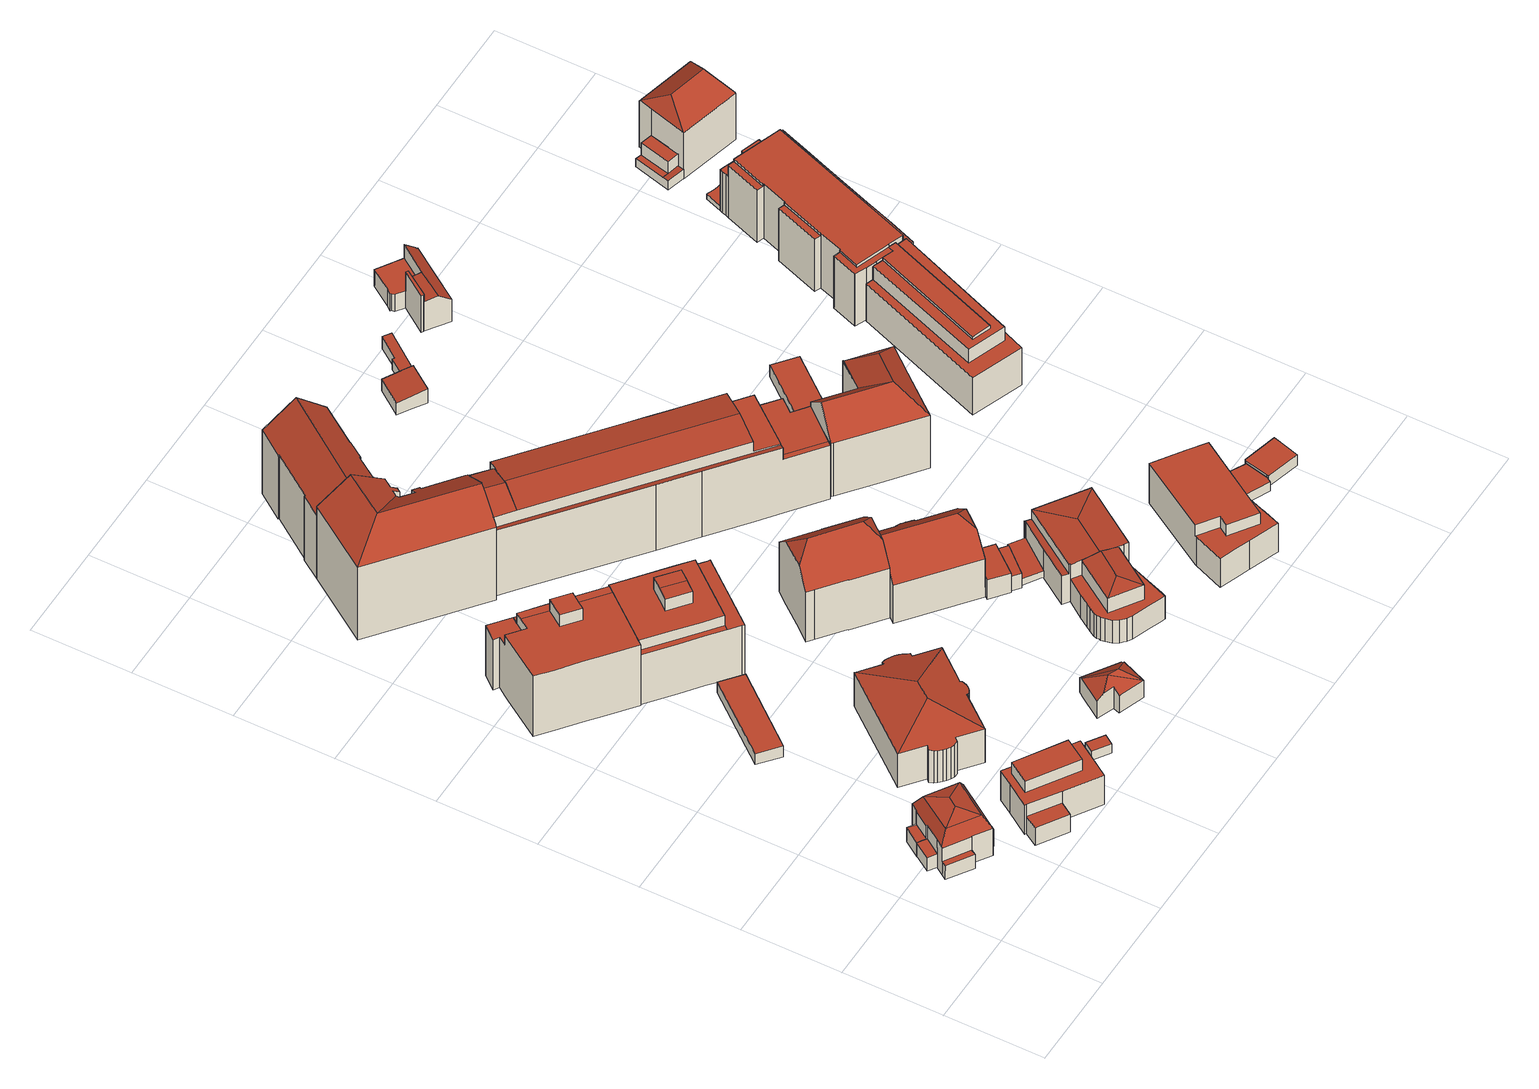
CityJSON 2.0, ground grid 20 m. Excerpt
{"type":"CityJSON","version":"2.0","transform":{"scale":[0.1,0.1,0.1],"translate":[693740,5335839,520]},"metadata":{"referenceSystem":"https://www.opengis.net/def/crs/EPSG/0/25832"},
"CityObjects":{
"building1":{"type":"Building","attributes":{"Gemeindeschluessel":"09162000","HoeheDach":"524.520","HoeheGrund":"521.140","Methode":"2000","NiedrigsteTraufeDesGebaeudes":"524.520","Geometrietyp2DReferenz":"3000","function":"51009_1610","roofType":"1000","measuredHeight":3.38},"geometry":[{"type":"MultiSurface","lod":"2","boundaries":[[[0,1,2,3]],[[3,2,4,5]],[[6,7,8,9]],[[7,4,2,1,8]],[[5,4,7,6]],[[9,8,1,0]],[[9,0,3,5,6]]],"semantics":{"surfaces":[{"type":"WallSurface"},{"type":"RoofSurface"},{"type":"GroundSurface"}],"values":[0,0,0,1,0,0,2]}}]},
"building2":{"type":"Building","attributes":{"Gemeindeschluessel":"09162000","HoeheDach":"531.610","HoeheGrund":"520.958","Methode":"2000","NiedrigsteTraufeDesGebaeudes":"524.480","Geometrietyp2DReferenz":"3000","function":"31001_1000","roofType":"3400","measuredHeight":10.65,"storeysAboveGround":3},"geometry":[{"type":"MultiSurface","lod":"2","boundaries":[[[10,11,12,13,14,15]],[[16,17,18,19]],[[20,21,22,23]],[[24,25,26,27]],[[28,29,14,13]],[[30,27,26,31]],[[32,1,33,34]],[[35,36,12,11]],[[18,17,37]],[[38,39,40,41]],[[38,10,15,42,39]],[[19,18,37,43]],[[26,25,44,45,46,47,17,16]],[[48,45,44,49]],[[16,19,43]],[[50,51,52,53]],[[23,22,54,55]],[[24,56,57,49,44,25]],[[43,37,52,51,58,59,40,39,42]],[[60,41,40,59,61,2]],[[57,54,22,21,48,49]],[[37,17,47,62,52]],[[63,20,23,55,56,24,27,30,35,11,10,38,41,60,32,34,50,53,64]],[[61,59,58,65]],[[50,34,33,65,58,51]],[[35,30,31,29,28,36]],[[29,31,26,16,43,42,15,14]],[[60,2,1,32]],[[20,63,46,45,48,21]],[[53,52,62,64]],[[63,64,62,47,46]],[[2,61,65,33,1]],[[36,28,13,12]],[[55,54,57,56]]],"semantics":{"surfaces":[{"type":"WallSurface"},{"type":"RoofSurface"},{"type":"GroundSurface"}],"values":[0,1,0,0,0,0,0,0,1,0,0,1,1,0,1,0,0,0,1,0,1,1,2,0,0,0,1,0,0,0,0,1,1,0]}}]},
"building3":{"type":"Building","attributes":{"Gemeindeschluessel":"09162000","HoeheDach":"530.556","HoeheGrund":"520.385","Methode":"2000","NiedrigsteTraufeDesGebaeudes":"524.490","Geometrietyp2DReferenz":"3000","function":"31001_1000","roofType":"1000","measuredHeight":10.17,"storeysAboveGround":3},"geometry":[{"type":"MultiSurface","lod":"2","boundaries":[[[66,67,68,69]],[[70,71,72,73,74,75,76,77,78,79,66,69,80,81,82]],[[83,84,85,86,87,88,89,90,91,92,93],[94,95,96,97]],[[80,98,89,88,81]],[[99,100,101,102]],[[72,103,104,73]],[[78,91,90,105,79]],[[79,105,67,66]],[[75,106,83,93,76]],[[69,68,98,80]],[[77,92,91,78]],[[81,88,87,82]],[[103,84,83,106]],[[95,100,99,96]],[[74,107,106,75]],[[104,103,106,107]],[[71,85,84,103,72]],[[96,99,102,97]],[[73,104,107,74]],[[105,90,89,98]],[[97,102,101,94]],[[94,101,100,95]],[[82,87,86,70]],[[70,86,85,71]],[[98,68,67,105]],[[76,93,92,77]]],"semantics":{"surfaces":[{"type":"WallSurface"},{"type":"GroundSurface"},{"type":"RoofSurface"}],"values":[0,1,2,0,2,0,0,0,0,0,0,0,0,0,0,2,0,0,0,0,0,0,0,0,2,0]}}]},
"building4":{"type":"Building","attributes":{"Gemeindeschluessel":"09162000","HoeheDach":"523.882","HoeheGrund":"521.214","Methode":"1000","NiedrigsteTraufeDesGebaeudes":"523.882","Geometrietyp2DReferenz":"3000","function":"51009_1610","roofType":"1000","measuredHeight":2.67},"geometry":[{"type":"MultiSurface","lod":"2","boundaries":[[[108,109,110,111]],[[112,113,109,108]],[[114,112,108,111]],[[114,115,113,112]],[[111,110,115,114]],[[110,109,113,115]]],"semantics":{"surfaces":[{"type":"WallSurface"},{"type":"GroundSurface"},{"type":"RoofSurface"}],"values":[0,0,1,0,0,2]}}]},
"building5":{"type":"Building","attributes":{"Gemeindeschluessel":"09162000","HoeheDach":"539.410","HoeheGrund":"521.170","Methode":"2000","NiedrigsteTraufeDesGebaeudes":"533.880","Geometrietyp2DReferenz":"3000","function":"31001_1000","roofType":"1000","measuredHeight":18.24,"storeysAboveGround":5},"geometry":[{"type":"MultiSurface","lod":"2","boundaries":[[[116,117,118,119,120,119,121,122]],[[123,124,125,126,127,128]],[[129,130,131,132,133,134,135,136,137,138,139,128,127,126,117,116,140,141,142]],[[142,141,140,143,144,145,146,147,148]],[[139,138,137,149,150,151]],[[152,153,154,155]],[[156,157,158,159,160,161,162,163,164,135,134,133,132]],[[160,159,158,157,156,165,166,167,148,147,146,145,152,155,168,169,170,171,161]],[[167,166,165,156,132,131,130,129,142,148]],[[151,150,149,125,124,123]],[[126,137,136,135,164,172,173,174,118,117]],[[175,176,177,163,162,178,179,180,120,119]],[[139,151,123,128]],[[143,140,116,122]],[[122,121,119,120,154,153,144,143]],[[126,125,149,137]],[[174,173,172,164,163,177,176,175,119,118]],[[145,144,153,152]],[[120,180,179,178,162,161,171,170,169,168,155,154]]],"semantics":{"surfaces":[{"type":"WallSurface"},{"type":"RoofSurface"},{"type":"GroundSurface"}],"values":[0,0,1,0,0,0,0,2,0,1,1,1,0,0,1,0,0,0,0]}}]},
"building6":{"type":"Building","attributes":{"Gemeindeschluessel":"09162000","HoeheDach":"531.842","HoeheGrund":"520.720","Methode":"2000","NiedrigsteTraufeDesGebaeudes":"528.677","Geometrietyp2DReferenz":"3000","function":"31001_1000","roofType":"3200","measuredHeight":11.12,"storeysAboveGround":3},"geometry":[{"type":"MultiSurface","lod":"2","boundaries":[[[181,182,183,184,185,186]],[[187,188,189,190,191]],[[192,193,194,195]],[[181,186,196,197]],[[198,199,200,201,202,203]],[[202,204,205,206,207,203]],[[208,209,210,211]],[[200,199,212,213]],[[214,215,216,217]],[[218,219,191,220]],[[188,207,206,221,222,223,224,225,226,227,216,215,194,193,228,229,189]],[[229,228,193,192,230,231]],[[232,233,234,235]],[[219,236,210,209,237,238,239,240,196,186,185,184,241,242,187,191]],[[243,244,245,246]],[[247,238,237,248]],[[220,191,190,249]],[[250,240,239,251]],[[252,225,224,253]],[[254,227,226,255]],[[256,257,258,259]],[[259,258,244,243]],[[260,261,233,232]],[[255,226,225,252]],[[262,263,264,223,222,221]],[[262,221,206,205]],[[197,196,240,250]],[[248,237,209,208]],[[213,212,261,260]],[[204,202,201,200,213,260,232,235,256,259,243,246,265,266,267,268,183,182,181,197,250,251,247,248,208,211,269,218,220,249,270,231,230,192,195,214,217,254,255,252,253,264,263,262,205]],[[217,216,227,254]],[[268,267,266,271,242,241]],[[251,239,238,247]],[[189,229,231,270,249,190]],[[265,246,245,272,271,266]],[[268,241,184,183]],[[242,271,272,245,244,258,257,234,233,261,212,199,198,203,207,188,187]],[[195,194,215,214]],[[253,224,223,264]],[[235,234,257,256]],[[210,236,219,218,269,211]]],"semantics":{"surfaces":[{"type":"WallSurface"},{"type":"RoofSurface"},{"type":"GroundSurface"}],"values":[0,1,0,0,0,0,0,0,0,0,1,0,0,1,0,0,0,0,0,0,0,0,0,0,0,0,0,0,0,2,0,0,0,0,0,0,1,0,0,0,0]}}]},
"building7":{"type":"Building","attributes":{"Gemeindeschluessel":"09162000","HoeheDach":"522.940","HoeheGrund":"520.638","Methode":"1000","NiedrigsteTraufeDesGebaeudes":"522.940","Geometrietyp2DReferenz":"3000","function":"31001_2000","roofType":"1000","measuredHeight":2.3,"storeysAboveGround":1},"geometry":[{"type":"MultiSurface","lod":"2","boundaries":[[[273,274,275,276]],[[275,277,278,276]],[[273,279,280,274]],[[278,277,280,279]],[[276,278,279,273]],[[274,280,277,275]]],"semantics":{"surfaces":[{"type":"GroundSurface"},{"type":"WallSurface"},{"type":"RoofSurface"}],"values":[0,1,1,2,1,1]}}]},
"building8":{"type":"Building","attributes":{"Gemeindeschluessel":"09162000","HoeheDach":"539.500","HoeheGrund":"521.410","Methode":"1000","NiedrigsteTraufeDesGebaeudes":"533.970","Geometrietyp2DReferenz":"3000","function":"31001_1000","roofType":"1000","measuredHeight":18.09,"storeysAboveGround":5},"geometry":[{"type":"MultiSurface","lod":"2","boundaries":[[[281,282,283,284]],[[285,286,287,288,289,290,291,292]],[[293,294,295,296,297,298]],[[299,300,301,302]],[[303,304,305,306,307,308,309,310,311]],[[307,306,307,312,313,288,293,288,287,314,315,316]],[[317,318,319,320]],[[321,322,323,324,320,319,306,305,304,303,311,325]],[[326,327,318,317]],[[299,328,329,282,281,300]],[[300,281,284,301]],[[311,310,330,331,332,292,291,333,334,335,336,337,338,325]],[[290,289,288,293,298,339,340,333,291]],[[326,317,320,324,323,322,321,325,338,337,336,335,334,341,342,297,296,295,343]],[[309,308,307,316,344,345,330,310]],[[345,344,316,315,314,287,286,285,292,332,331,330],[346,347,329,328,299,302]],[[319,318,327,348,294,293,288,313,312,307,306]],[[347,283,282,329]],[[301,284,283,347,346,302]],[[295,294,348,343]],[[343,348,327,326]],[[340,339,298,297,342,341,334,333]]],"semantics":{"surfaces":[{"type":"RoofSurface"},{"type":"WallSurface"},{"type":"GroundSurface"}],"values":[0,1,1,1,0,1,1,1,1,1,0,1,0,2,1,0,0,1,1,1,1,1]}}]},
"building9":{"type":"Building","attributes":{"Gemeindeschluessel":"09162000","HoeheDach":"543.840","HoeheGrund":"520.833","Methode":"2000","NiedrigsteTraufeDesGebaeudes":"538.284","Geometrietyp2DReferenz":"3000","function":"31001_1000","roofType":"3100","measuredHeight":23.01,"storeysAboveGround":4},"geometry":[{"type":"MultiSurface","lod":"2","boundaries":[[[349,350,351,352]],[[353,354,355,356,357,358,359,360,361,362,363]],[[355,354,364,365]],[[366,367,368,369,370]],[[349,352,371,372,353,363]],[[373,362,361,374,375]],[[368,349,363,369]],[[373,376,377,378,379,370,369,363,362]],[[380,377,376,381]],[[360,359,382,383]],[[368,367,350,349]],[[384,372,371,385]],[[378,377,380,386]],[[382,359,358,387]],[[384,364,354,353,372]],[[388,356,355,365]],[[389,379,378,386]],[[385,371,352,351]],[[387,358,357,390]],[[366,370,379,389]],[[361,360,383,374]],[[376,373,375,381]],[[390,357,356,388]],[[364,384,385,351,350,367,366,389,386,380,381,375,374,383,382,387,390,388,365]]],"semantics":{"surfaces":[{"type":"WallSurface"},{"type":"RoofSurface"},{"type":"GroundSurface"}],"values":[0,1,0,0,1,0,1,1,0,0,0,0,0,0,0,0,0,0,0,0,0,0,0,2]}}]},
"building10":{"type":"Building","attributes":{"Gemeindeschluessel":"09162000","HoeheDach":"529.030","HoeheGrund":"522.190","Methode":"2000","NiedrigsteTraufeDesGebaeudes":"525.879","Geometrietyp2DReferenz":"3000","function":"31001_2000","roofType":"3200","measuredHeight":6.84},"geometry":[{"type":"MultiSurface","lod":"2","boundaries":[[[391,392,393,394]],[[392,395,396,393]],[[397,398,399,400]],[[401,402,403,404]],[[405,406,395,392]],[[394,393,396,398,397,407,408,409]],[[410,404,403,391,394,409]],[[403,402,405,392,391]],[[405,411,412,413,400,399,414,415,406]],[[411,405,402,401]],[[395,415,414,399,398,396]],[[413,412,411,401,404,410,409,408,407,397,400]],[[406,415,395]]],"semantics":{"surfaces":[{"type":"RoofSurface"},{"type":"WallSurface"},{"type":"GroundSurface"}],"values":[0,0,1,1,0,1,1,0,1,1,0,2,0]}}]},
"building11":{"type":"Building","attributes":{"Gemeindeschluessel":"09162000","HoeheDach":"542.419","HoeheGrund":"520.782","Methode":"1000","NiedrigsteTraufeDesGebaeudes":"536.822","Geometrietyp2DReferenz":"3000","function":"31001_1000","roofType":"3100","measuredHeight":21.64,"storeysAboveGround":4},"geometry":[{"type":"MultiSurface","lod":"2","boundaries":[[[416,417,418,419]],[[420,421,422,423]],[[424,425,426,427]],[[428,417,416,429,430,431,432,433]],[[434,428,433,435]],[[427,419,418,434,435,436,366,367,437,420,423,424]],[[435,433,432,436]],[[416,419,427,426,429]],[[434,418,417,428]],[[436,432,431,366]],[[437,438,421,420]],[[367,439,438,437]],[[423,422,425,424]],[[439,367,366,431,430]],[[439,430,429,426,425,422,421,438]]],"semantics":{"surfaces":[{"type":"WallSurface"},{"type":"RoofSurface"},{"type":"GroundSurface"}],"values":[0,0,0,1,0,2,0,0,0,0,0,0,0,0,1]}}]},
"building12":{"type":"Building","attributes":{"Gemeindeschluessel":"09162000","HoeheDach":"540.240","HoeheGrund":"521.310","Methode":"2000","NiedrigsteTraufeDesGebaeudes":"533.915","Geometrietyp2DReferenz":"3000","function":"31001_1000","roofType":"3300","measuredHeight":18.93,"storeysAboveGround":5},"geometry":[{"type":"MultiSurface","lod":"2","boundaries":[[[440,441,442]],[[443,444,445,446]],[[447,448,449,450,451,452,453,441,440]],[[454,448,447]],[[455,456,457,458,459,460,444,443]],[[458,457,461,462,463,449,448,454]],[[463,462,461,457,456,455,443,446,464,465,466,467,468,469]],[[445,442,441,453,466,465,464,446]],[[452,451,450,469,468,467,466,453]],[[444,460,459,458,454,447,440,442,445]],[[469,450,449,463]]],"semantics":{"surfaces":[{"type":"RoofSurface"},{"type":"WallSurface"},{"type":"GroundSurface"}],"values":[0,1,0,0,1,1,2,1,1,0,1]}}]},
"building13":{"type":"Building","attributes":{"Gemeindeschluessel":"09162000","HoeheDach":"525.280","HoeheGrund":"521.575","Methode":"2000","NiedrigsteTraufeDesGebaeudes":"524.280","Geometrietyp2DReferenz":"3000","function":"31001_2000","roofType":"3500","measuredHeight":3.71,"storeysAboveGround":1},"geometry":[{"type":"MultiSurface","lod":"2","boundaries":[[[470,471,472,473]],[[473,472,474,475]],[[474,472,476]],[[474,476,477]],[[475,478,470,473]],[[476,471,477]],[[476,472,471]],[[478,477,471,470]],[[475,474,477,478]]],"semantics":{"surfaces":[{"type":"WallSurface"},{"type":"RoofSurface"},{"type":"GroundSurface"}],"values":[0,0,1,1,2,1,1,0,0]}}]},
"building14":{"type":"Building","attributes":{"Gemeindeschluessel":"09162000","HoeheDach":"537.230","HoeheGrund":"521.433","Methode":"2000","NiedrigsteTraufeDesGebaeudes":"529.533","Geometrietyp2DReferenz":"3000","function":"31001_1000","roofType":"3300","measuredHeight":15.8,"storeysAboveGround":4},"geometry":[{"type":"MultiSurface","lod":"2","boundaries":[[[479,480,481,482]],[[483,484,485,486,487]],[[488,489,490,491]],[[492,493,494,495]],[[496,497,498,499]],[[499,498,500,501]],[[502,503,504,505,490,489]],[[506,507,508,509]],[[510,483,487,503,502]],[[502,489,488,510]],[[501,500,511,512]],[[506,509,480,479]],[[513,514,508,507]],[[505,514,513,491,490]],[[483,510,488,491,513,507,506,479,482,515,492,495,496,499,501,512,484]],[[495,494,497,496]],[[515,516,493,492]],[[512,511,485,484]],[[508,514,505,504,486,485,511,500,498,497,494,493,516,481,480,509]],[[503,487,486,504]],[[482,481,516,515]]],"semantics":{"surfaces":[{"type":"WallSurface"},{"type":"RoofSurface"},{"type":"GroundSurface"}],"values":[0,0,0,0,0,0,1,0,0,0,0,0,0,0,2,0,0,0,1,1,0]}}]},
"building15":{"type":"Building","attributes":{"Gemeindeschluessel":"09162000","HoeheDach":"542.021","HoeheGrund":"521.280","Methode":"2000","NiedrigsteTraufeDesGebaeudes":"534.900","Geometrietyp2DReferenz":"3000","function":"31001_1000","roofType":"3100","measuredHeight":20.74,"storeysAboveGround":5},"geometry":[{"type":"MultiSurface","lod":"2","boundaries":[[[517,518,519,520]],[[521,522,523,524,525,526,527]],[[528,529,530,531,532,533,534,535,536]],[[537,538,539,540,541,542,543,544,545,546,547,536,535,534,533,548,517,520,549,550,551,552,553,554,555,556,557,558]],[[559,560,561,562,563,564]],[[533,532,565,548]],[[544,543,566,567,568,545]],[[569,570,571,572,573]],[[567,566,574,575,527,526,576,577,578,568]],[[551,579,580,552]],[[572,571,560,581,582,573]],[[573,582,529,528,583,584]],[[570,585,580,579,586,562,561,560,571]],[[550,586,579,551]],[[547,583,528,536]],[[587,588,522,521]],[[531,530,559,564]],[[585,589,524,523,590,555,554,553,552,580]],[[539,538,537,558,591,592,588,587]],[[557,593,591,558]],[[542,574,566,543]],[[525,524,589,594,595]],[[568,578,584,583,547,546,545]],[[577,576,526,525,595,569,573,584,578]],[[541,540,539,587,521,527,575,574,542]],[[556,596,593,557]],[[555,590,596,556]],[[595,594,589,585,570,569]],[[586,550,549,520,519,563,562]],[[588,592,591,593,596,590,523,522]],[[548,565,518,517]],[[582,581,560,559,530,529]],[[564,563,519,518,565,532,531]]],"semantics":{"surfaces":[{"type":"WallSurface"},{"type":"GroundSurface"},{"type":"RoofSurface"}],"values":[0,0,0,1,0,0,0,2,2,0,0,2,2,0,0,2,0,0,0,0,0,2,0,0,0,0,0,0,0,2,0,2,2]}}]},
"building16":{"type":"Building","attributes":{"Gemeindeschluessel":"09162000","HoeheDach":"526.752","HoeheGrund":"521.880","Methode":"1000","NiedrigsteTraufeDesGebaeudes":"526.752","Geometrietyp2DReferenz":"3000","function":"51009_1610","roofType":"1000","measuredHeight":4.87},"geometry":[{"type":"MultiSurface","lod":"2","boundaries":[[[597,598,599,600]],[[601,602,603,604]],[[604,603,598,597]],[[605,606,607,608]],[[608,607,602,601]],[[600,599,606,605]],[[603,602,607,606,599,598]],[[597,600,605,608,601,604]]],"semantics":{"surfaces":[{"type":"WallSurface"},{"type":"RoofSurface"},{"type":"GroundSurface"}],"values":[0,0,0,0,0,0,1,2]}}]},
"building17":{"type":"Building","attributes":{"Gemeindeschluessel":"09162000","HoeheDach":"534.870","HoeheGrund":"522.030","Methode":"2000","NiedrigsteTraufeDesGebaeudes":"534.870","Geometrietyp2DReferenz":"3000","function":"51009_1610","roofType":"1000","measuredHeight":12.84},"geometry":[{"type":"MultiSurface","lod":"2","boundaries":[[[609,610,611,612]],[[613,614,610,609]],[[615,616,617,618]],[[614,617,616,619,611,610]],[[612,611,619,620]],[[618,617,614,613]],[[609,612,620,615,618,613]],[[620,619,616,615]]],"semantics":{"surfaces":[{"type":"WallSurface"},{"type":"RoofSurface"},{"type":"GroundSurface"}],"values":[0,0,0,1,0,0,2,0]}}]},
"building18":{"type":"Building","attributes":{"Gemeindeschluessel":"09162000","HoeheDach":"525.960","HoeheGrund":"522.329","Methode":"2000","NiedrigsteTraufeDesGebaeudes":"525.960","Geometrietyp2DReferenz":"3000","function":"31001_2000","roofType":"1000","measuredHeight":3.63},"geometry":[{"type":"MultiSurface","lod":"2","boundaries":[[[621,622,623,624]],[[621,624,625,626]],[[627,626,625,628]],[[623,622,627,628]],[[626,627,622,621]],[[628,625,624,623]]],"semantics":{"surfaces":[{"type":"WallSurface"},{"type":"RoofSurface"},{"type":"GroundSurface"}],"values":[0,1,0,2,0,0]}}]},
"building19":{"type":"Building","attributes":{"Gemeindeschluessel":"09162000","HoeheDach":"532.960","HoeheGrund":"522.840","Methode":"2000","NiedrigsteTraufeDesGebaeudes":"528.636","Geometrietyp2DReferenz":"3000","function":"31001_1000","roofType":"3200","measuredHeight":10.12,"storeysAboveGround":3},"geometry":[{"type":"MultiSurface","lod":"2","boundaries":[[[629,630,631,632,633,634,635,636,637,638,639]],[[640,641,642,643]],[[644,645,646,647,648,649]],[[650,651,652,653]],[[654,655,656,657,658,659]],[[660,661,662,663,664,665]],[[666,667,668,659,658,669,670,671,672]],[[645,644,633,632,631,630,629,673,674,675,676,677,678,679,680,681,665,664,663,682,683,650,653,684,685,686,687,688,689,690,691,692,693,646]],[[657,656,694,635,634,649,648,669,658]],[[674,673,629,639,695,696,697,675]],[[698,655,654,659,699,700]],[[686,685,666,672,701,702,687]],[[642,641,656,655,698]],[[642,698,700]],[[644,649,634,633]],[[703,699,659,668,667,704]],[[705,706,707,708,709,710,697,696,695,639,638,637,636,640,643,711,703,704,652,651,712,713,662,661,660]],[[687,702,714,688]],[[701,672,671,715]],[[680,706,705,681]],[[711,700,699,703]],[[682,713,712,683]],[[689,716,717,690]],[[690,717,718,691]],[[678,677,709,708,707,679]],[[669,648,647,670]],[[663,662,713,682]],[[688,714,716,689]],[[676,675,697,710,709,677]],[[670,647,646,693,692,691,718,715,671]],[[681,705,660,665]],[[679,707,706,680]],[[636,635,694,656,641,640]],[[683,712,651,650]],[[643,642,700,711]],[[652,704,667,666,685,684,653]],[[701,715,718,717,716,714,702]]],"semantics":{"surfaces":[{"type":"WallSurface"},{"type":"RoofSurface"},{"type":"GroundSurface"}],"values":[0,0,0,0,0,0,1,2,1,0,1,0,1,1,0,0,1,0,0,0,0,0,0,0,0,1,0,0,0,0,0,0,0,0,0,0,1]}}]},
"building20":{"type":"Building","attributes":{"Gemeindeschluessel":"09162000","HoeheDach":"526.010","HoeheGrund":"523.010","Methode":"1000","NiedrigsteTraufeDesGebaeudes":"524.630","Geometrietyp2DReferenz":"3000","function":"51009_1610","roofType":"2100","measuredHeight":3},"geometry":[{"type":"MultiSurface","lod":"2","boundaries":[[[719,720,721,722,723,724,725]],[[726,725,724,727]],[[728,729,730,722,721,720]],[[729,728,731,726,727,732,730]],[[727,724,723,732]],[[732,723,722,730]],[[731,728,720,719,725,726]]],"semantics":{"surfaces":[{"type":"RoofSurface"},{"type":"WallSurface"},{"type":"GroundSurface"}],"values":[0,1,1,2,1,1,1]}}]},
"building21":{"type":"Building","attributes":{"Gemeindeschluessel":"09162000","HoeheDach":"533.210","HoeheGrund":"523.140","Methode":"2000","NiedrigsteTraufeDesGebaeudes":"530.440","Geometrietyp2DReferenz":"3000","function":"31001_1000","roofType":"1000","measuredHeight":10.07,"storeysAboveGround":3},"geometry":[{"type":"MultiSurface","lod":"2","boundaries":[[[733,734,735,736,737,738,739,740,741,742,743,744,745,746,747,748,749,750,751]],[[752,753,754,755,756,757,758,759,760]],[[761,762,760,759,747,746,745]],[[751,763,764,733]],[[739,738,737,736,735,765,766,767,768,769]],[[758,757,749,748,747,759]],[[733,764,770,734]],[[744,771,761,745]],[[743,742,772,773,771,744]],[[773,772,774,775,769,768,767,766,765,770,764,763,776,777,778,779,780,762,761,771]],[[778,777,776,756,755,754]],[[741,740,739,769,775,774,772,742]],[[734,770,765,735]],[[778,754,753,779]],[[780,752,760,762]],[[779,753,752,780]],[[756,776,763,751,750,749,757]]],"semantics":{"surfaces":[{"type":"GroundSurface"},{"type":"RoofSurface"},{"type":"WallSurface"}],"values":[0,1,2,2,2,2,2,2,2,1,2,2,2,2,2,2,2]}}]},
"building22":{"type":"Building","attributes":{"Gemeindeschluessel":"09162000","HoeheDach":"524.442","HoeheGrund":"520.890","Methode":"1000","NiedrigsteTraufeDesGebaeudes":"523.773","Geometrietyp2DReferenz":"3000","function":"31001_2000","roofType":"1000","measuredHeight":3.55},"geometry":[{"type":"MultiSurface","lod":"2","boundaries":[[[781,782,783,784,785,786]],[[787,788,789,790,791,792]],[[793,794,787,792,795,796,781,786]],[[784,783,797,798]],[[796,795,792,791,790,797,783,782,781]],[[798,797,790,789]],[[788,787,794,793,786,785,784,798,789]]],"semantics":{"surfaces":[{"type":"WallSurface"},{"type":"RoofSurface"},{"type":"GroundSurface"}],"values":[0,0,0,0,1,0,2]}}]},
"building23":{"type":"Building","attributes":{"Gemeindeschluessel":"09162000","HoeheDach":"541.110","HoeheGrund":"522.532","Methode":"2000","NiedrigsteTraufeDesGebaeudes":"535.890","Geometrietyp2DReferenz":"3000","function":"31001_1000","roofType":"3200","measuredHeight":18.58,"storeysAboveGround":3},"geometry":[{"type":"MultiSurface","lod":"2","boundaries":[[[799,800,801,802,803,804]],[[805,806,800,799,807,808,809]],[[810,811,812,813,814,815]],[[816,801,800]],[[810,815,817,818]],[[819,818,817,820,821,822]],[[823,813,824]],[[825,809,808,807,826,827,828,829]],[[817,815,814,813,823,830,806]],[[831,832,825,829]],[[826,807,799,804]],[[806,830,823,824,816,800]],[[811,810,818,819,822,831,829,828,827,826,804,803,802,833,834,812]],[[816,824,813,812,834,833,802,801]],[[822,821,832,831]],[[821,820,817,806,805,809,825,832]]],"semantics":{"surfaces":[{"type":"WallSurface"},{"type":"RoofSurface"},{"type":"GroundSurface"}],"values":[0,1,0,1,0,0,1,0,1,0,0,1,2,0,0,1]}}]},
"building24":{"type":"Building","attributes":{"Gemeindeschluessel":"09162000","HoeheDach":"524.215","HoeheGrund":"521.099","Methode":"1000","NiedrigsteTraufeDesGebaeudes":"523.364","Geometrietyp2DReferenz":"3000","function":"31001_2000","roofType":"1000","measuredHeight":3.12},"geometry":[{"type":"MultiSurface","lod":"2","boundaries":[[[835,836,837,838]],[[836,839,840,841,842,843,837]],[[844,841,840,845]],[[846,843,842,847]],[[845,840,839,848]],[[838,837,843,846]],[[838,846,847,844,845,848,835]],[[847,842,841,844]],[[848,839,836,835]]],"semantics":{"surfaces":[{"type":"WallSurface"},{"type":"RoofSurface"},{"type":"GroundSurface"}],"values":[0,1,0,0,0,0,2,0,0]}}]},
"building25":{"type":"Building","attributes":{"Gemeindeschluessel":"09162000","HoeheDach":"526.149","HoeheGrund":"523.840","Methode":"1000","NiedrigsteTraufeDesGebaeudes":"526.149","Geometrietyp2DReferenz":"3000","function":"31001_2000","roofType":"1000","measuredHeight":2.31},"geometry":[{"type":"MultiSurface","lod":"2","boundaries":[[[849,850,851,852,853,854]],[[855,856,857,858,859,860]],[[851,850,861,862]],[[858,857,861,850,849,854,863,864,865,859]],[[866,864,863,867]],[[863,854,853,867]],[[862,856,855,860,868,866,867,853,852,851]],[[859,865,864,866,868,860]],[[862,861,857,856]]],"semantics":{"surfaces":[{"type":"WallSurface"},{"type":"RoofSurface"},{"type":"GroundSurface"}],"values":[0,0,0,1,0,0,2,0,0]}}]},
"building26":{"type":"Building","attributes":{"Gemeindeschluessel":"09162000","HoeheDach":"525.074","HoeheGrund":"522.220","Methode":"1000","NiedrigsteTraufeDesGebaeudes":"525.074","Geometrietyp2DReferenz":"3000","function":"31001_2000","roofType":"1000","measuredHeight":2.85},"geometry":[{"type":"MultiSurface","lod":"2","boundaries":[[[869,870,871,872]],[[872,871,873,874]],[[874,873,875,876]],[[871,870,875,873]],[[876,875,870,869]],[[874,876,869,872]]],"semantics":{"surfaces":[{"type":"WallSurface"},{"type":"RoofSurface"},{"type":"GroundSurface"}],"values":[0,0,0,1,0,2]}}]},
"building27":{"type":"Building","attributes":{"Gemeindeschluessel":"09162000","HoeheDach":"526.598","HoeheGrund":"523.920","Methode":"1000","NiedrigsteTraufeDesGebaeudes":"526.598","Geometrietyp2DReferenz":"3000","function":"31001_2000","roofType":"1000","measuredHeight":2.68},"geometry":[{"type":"MultiSurface","lod":"2","boundaries":[[[877,878,879,880,881,882,883,884]],[[883,885,886,884]],[[887,888,889,881,880,879]],[[890,886,885,891,889,888,887,892]],[[884,886,890,877]],[[889,891,885,883,882,881]],[[878,892,887,879]],[[877,890,892,878]]],"semantics":{"surfaces":[{"type":"GroundSurface"},{"type":"WallSurface"},{"type":"RoofSurface"}],"values":[0,1,1,2,1,1,1,1]}}]},
"building28":{"type":"Building","attributes":{"Gemeindeschluessel":"09162000","HoeheDach":"530.380","HoeheGrund":"521.082","Methode":"2000","NiedrigsteTraufeDesGebaeudes":"523.780","Geometrietyp2DReferenz":"3000","function":"31001_1000","roofType":"3100","measuredHeight":9.3,"storeysAboveGround":3},"geometry":[{"type":"MultiSurface","lod":"2","boundaries":[[[893,894,895,896]],[[897,898,894,893]],[[899,900,901,902,903]],[[904,905,906,907,908]],[[909,910,911,912,913,914]],[[903,902,915,916]],[[917,918,919,900,899,920,910,909,897,893,896,921,922,905,904,923]],[[916,924,925,903]],[[917,926,927,918]],[[917,923,928,929,930,926]],[[931,925,924,912,911]],[[932,915,933,934]],[[901,935,927,926,930,933,915,902]],[[929,907,906,934,933,930]],[[899,903,925,931,920]],[[909,914,898,897]],[[920,931,911,910]],[[922,936,906,905]],[[921,937,936,922]],[[904,908,928,923]],[[932,934,906,936,937,895,894,898,914,913]],[[918,927,935,919]],[[929,928,908,907]],[[919,935,901,900]],[[932,913,912,924,916,915]],[[896,895,937,921]]],"semantics":{"surfaces":[{"type":"WallSurface"},{"type":"RoofSurface"},{"type":"GroundSurface"}],"values":[0,0,0,0,0,1,2,0,0,0,1,0,1,0,0,0,0,0,0,0,1,0,1,0,0,0]}}]},
"building29":{"type":"Building","attributes":{"Gemeindeschluessel":"09162000","HoeheDach":"536.713","HoeheGrund":"523.217","Methode":"2000","NiedrigsteTraufeDesGebaeudes":"532.620","Geometrietyp2DReferenz":"3000","function":"31001_1000","roofType":"1000","measuredHeight":13.5,"storeysAboveGround":4},"geometry":[{"type":"MultiSurface","lod":"2","boundaries":[[[938,939,940,941]],[[942,943,944,945,946,947]],[[946,945,948,949]],[[948,945,944,950,951,952]],[[953,954,955,956]],[[957,958,959,960]],[[949,948,952,961]],[[941,940,954,953]],[[961,952,951,962]],[[963,964,943,942,938,941,953,956,965]],[[964,950,944,943]],[[963,965,966,967,968,969]],[[964,963,969,962,951,950]],[[970,971,958,957]],[[960,959,968,967]],[[954,940,939,970,957,960,967,966,955]],[[938,942,947,971,970,939]],[[958,971,947,946,949,961,962,969,968,959]],[[956,955,966,965]]],"semantics":{"surfaces":[{"type":"WallSurface"},{"type":"RoofSurface"},{"type":"GroundSurface"}],"values":[0,0,0,1,0,0,0,0,0,2,0,0,0,0,0,1,0,1,0]}}]},
"building30":{"type":"Building","attributes":{"Gemeindeschluessel":"09162000","HoeheDach":"537.300","HoeheGrund":"523.473","Methode":"2000","NiedrigsteTraufeDesGebaeudes":"533.940","Geometrietyp2DReferenz":"3000","function":"31001_1000","roofType":"1000","measuredHeight":13.83,"storeysAboveGround":4},"geometry":[{"type":"MultiSurface","lod":"2","boundaries":[[[972,973,974,975,976,977]],[[978,979,976,975]],[[980,981,982,983]],[[984,985,986,987]],[[988,989,990,991,992,993,994,995,996,997,998,999,984,987,1000,1001,1002,1003,1004,1005,1006,1007,1008,1009,1010,1011,1012,1013,1014,1015,1016]],[[1003,1017,1018,1004]],[[1002,1001,974,973,1019]],[[984,999,1020,1021,1022,985]],[[1023,1021,1020,1024]],[[1010,1025,1026,1011]],[[1009,1027,1025,1010]],[[996,1028,1029,997]],[[978,975,974,1030]],[[1007,1031,1032,1008]],[[1012,1033,1034,1013]],[[996,995,1035,1036,1037,1028]],[[1011,1026,1033,1012]],[[1013,1034,1038,1014]],[[1006,1039,1031,1007]],[[1008,1032,1027,1009]],[[1000,987,986,979,978,1030]],[[1015,1040,1041,1016]],[[1000,1030,974,1001]],[[1023,1029,1022,1021]],[[992,1042,1043,993]],[[990,950,1044,991]],[[988,1045,1046,989]],[[1005,1047,1039,1006]],[[972,1048,1041,1040,1038,1034,1033,1026,1025,1027,1032,1031,1039,1047,1018,1017,1019,973]],[[998,997,1029,1023,1024]],[[1002,1019,1017,1003]],[[981,1046,1045,1049,977,976,979,986,985,1022,1029,1028,1037,982]],[[1004,1018,1047,1005]],[[988,1016,1041,1048,1049,1045]],[[1042,1044,950,980,983,1036,1035,1050,1043]],[[998,1024,1020,999]],[[993,1043,1050,994]],[[983,982,1037,1036]],[[990,989,1046,981,980,950]],[[994,1050,1035,995]],[[991,1044,1042,992]],[[972,977,1049,1048]],[[1014,1038,1040,1015]]],"semantics":{"surfaces":[{"type":"WallSurface"},{"type":"GroundSurface"},{"type":"RoofSurface"}],"values":[0,0,0,0,1,0,0,0,2,0,0,0,2,0,0,0,0,0,0,0,0,0,0,0,0,0,0,0,2,0,0,2,0,0,2,0,0,0,0,0,0,0,0]}}]},
"building31":{"type":"Building","attributes":{"Gemeindeschluessel":"09162000","HoeheDach":"528.043","HoeheGrund":"522.880","Methode":"2000","NiedrigsteTraufeDesGebaeudes":"525.050","Geometrietyp2DReferenz":"3000","function":"31001_1000","roofType":"1000","measuredHeight":5.16},"geometry":[{"type":"MultiSurface","lod":"2","boundaries":[[[1051,1052,1053,1054,1055,1056,1057]],[[1054,1053,1058,1059,1060,1061,1055]],[[1062,1063,1064,1065]],[[1066,1063,1062,1067,1060,1059,1058]],[[1051,1057,1068,1064]],[[1069,1070,1056,1055,1061,1060,1067]],[[1065,1064,1068,1070,1069]],[[1053,1052,1066,1058]],[[1057,1056,1070,1068]],[[1052,1051,1064,1063,1066]],[[1065,1069,1067,1062]]],"semantics":{"surfaces":[{"type":"WallSurface"},{"type":"GroundSurface"},{"type":"RoofSurface"}],"values":[0,1,0,0,0,0,0,0,2,2,2]}}]},
"building32":{"type":"Building","attributes":{"Gemeindeschluessel":"09162000","HoeheDach":"525.930","HoeheGrund":"523.549","Methode":"2000","NiedrigsteTraufeDesGebaeudes":"524.730","Geometrietyp2DReferenz":"3000","function":"31001_2000","roofType":"1000","measuredHeight":2.38,"storeysAboveGround":1},"geometry":[{"type":"MultiSurface","lod":"2","boundaries":[[[1005,1006,1071,1072,1073,1074]],[[1074,1073,1075,1076,1077,1078,1079]],[[1080,1078,1077,1081]],[[1081,1077,1076,1082]],[[1083,1084,1085,1086]],[[1087,1088,1089,1090]],[[1083,1082,1076,1075,1091,1084]],[[1011,1010,1009,1008,1007,1006,1005,1004,1080,1081,1082,1083,1086,1089,1088]],[[1004,1079,1078,1080]],[[1071,1092,1093,1094,1095,1085,1084,1091,1072]],[[1096,1011,1088,1087]],[[1005,1074,1079,1004]],[[1094,1097,1098,1095]],[[1009,1094,1093,1008]],[[1011,1096,1099,1010]],[[1089,1086,1085,1095,1098,1090]],[[1008,1093,1092,1007]],[[1073,1072,1091,1075]],[[1007,1092,1071,1006]],[[1087,1090,1098,1097,1099,1096]],[[1010,1099,1097,1094,1009]]],"semantics":{"surfaces":[{"type":"WallSurface"},{"type":"RoofSurface"},{"type":"GroundSurface"}],"values":[0,1,0,0,0,0,0,2,0,1,0,0,0,0,0,0,0,0,0,1,0]}}]},
"building33":{"type":"Building","attributes":{"Gemeindeschluessel":"09162000","HoeheDach":"538.350","HoeheGrund":"522.750","Methode":"2000","NiedrigsteTraufeDesGebaeudes":"534.507","Geometrietyp2DReferenz":"3000","function":"31001_1000","roofType":"3200","measuredHeight":15.6,"storeysAboveGround":3},"geometry":[{"type":"MultiSurface","lod":"2","boundaries":[[[1100,1101,1102,1103,1104]],[[1105,1106,1107,1108,1109,1110]],[[1108,1107,1111,1112]],[[1113,1104,1105,1110]],[[1103,1106,1105,1104]],[[1103,1102,1114,1111,1107,1106]],[[1101,1114,1102]],[[1115,1100,1104,1113]],[[1100,1115,1116,1117,1112,1111,1114,1101]],[[1117,1116,1115,1113,1110,1109,1108,1112]]],"semantics":{"surfaces":[{"type":"RoofSurface"},{"type":"WallSurface"},{"type":"GroundSurface"}],"values":[0,1,1,1,0,0,0,1,1,2]}}]}
},
"vertices":[
[93,220,11],[93,220,45],[102,215,45],[102,215,11],[110,209,45],[110,209,11],[88,177,11],[88,177,45],[72,187,45],[72,187,11],
[78,161,10],[71,151,10],[71,151,45],[77,161,45],[77,161,78],[78,161,79],[156,128,106],[202,198,106],[156,191,116],[144,173,116],[193,146,10],[193,146,47],[192,135,47],[192,135,10],[167,119,10],[167,119,79],[160,108,79],[160,108,10],[125,130,45],[125,130,78],[125,131,10],[125,131,79],[93,220,10],[115,252,45],[115,252,10],[119,120,10],[119,120,45],[144,236,106],[88,177,10],[88,177,80],[110,209,80],[110,209,10],[78,162,80],[98,166,106],[167,118,78],[188,150,78],[188,150,79],[222,202,80],[188,150,47],[167,118,47],[130,241,10],[130,241,79],[140,256,79],[140,256,10],[183,120,47],[183,120,10],[173,115,10],[173,115,47],[130,242,78],[109,210,78],[102,215,10],[109,210,45],[222,203,79],[188,150,10],[222,203,10],[130,242,45],
[290,167,4],[290,167,45],[334,138,45],[334,138,4],[404,69,4],[362,4,4],[294,48,4],[278,23,4],[221,60,4],[237,86,4],[234,88,4],[265,135,4],[283,163,4],[286,161,4],[330,132,4],[362,111,4],[411,79,4],[237,86,78],[294,48,78],[362,4,78],[404,69,78],[411,79,78],[362,111,78],[330,132,78],[286,161,78],[283,163,78],[265,135,78],[234,88,78],[287,144,78],[380,85,78],[353,42,78],[260,102,78],[330,132,45],[353,42,106],[380,85,106],[287,144,106],[260,102,106],[294,48,48],[278,23,48],[286,161,45],[237,86,48],[221,60,48],
[292,671,12],[292,671,39],[179,532,39],[179,532,12],[252,704,12],[252,704,39],[139,565,12],[139,565,39],
[98,991,165],[112,1011,165],[120,1024,165],[120,1024,139],[129,1036,139],[112,1011,139],[98,991,139],[130,945,194],[139,958,194],[153,978,194],[153,978,165],[139,958,165],[130,945,165],[37,903,165],[79,870,165],[112,843,165],[161,803,165],[218,874,165],[228,887,165],[243,905,165],[241,907,165],[186,951,165],[172,932,165],[163,918,165],[66,1017,165],[57,1004,165],[8,927,165],[66,1017,139],[77,1033,139],[77,1033,12],[66,1017,12],[57,1004,12],[8,927,12],[186,951,194],[172,932,194],[163,918,194],[67,1040,12],[67,1040,139],[90,1068,139],[90,1068,12],[161,803,12],[218,874,12],[228,887,12],[243,905,12],[253,917,12],[262,929,12],[262,929,139],[253,917,139],[253,917,165],[112,843,12],[79,870,12],[37,903,12],[129,1036,12],[170,1003,12],[203,976,12],[258,932,12],[250,920,165],[195,964,165],[162,991,165],[162,991,139],[195,964,139],[250,920,139],[258,932,139],[203,976,139],[170,1003,139],
[296,256,7],[300,262,7],[301,262,7],[301,262,92],[300,262,92],[296,256,89],[335,338,118],[361,371,118],[346,486,92],[345,487,92],[218,329,92],[392,459,7],[392,459,89],[399,458,88],[399,458,7],[288,257,88],[288,257,7],[418,319,92],[420,317,91],[420,317,7],[418,319,7],[417,320,7],[417,320,92],[469,385,7],[470,386,7],[470,386,92],[469,385,92],[258,281,7],[258,281,88],[255,289,89],[255,289,7],[419,313,90],[419,313,7],[406,456,7],[406,456,87],[412,453,87],[412,453,7],[260,295,7],[260,295,92],[218,329,7],[428,420,92],[428,421,92],[433,427,89],[430,433,88],[427,439,87],[423,444,87],[418,449,87],[388,454,92],[387,453,92],[388,454,7],[387,453,7],[416,304,7],[416,304,89],[412,300,89],[412,300,7],[260,294,92],[262,275,87],[268,269,87],[274,264,87],[281,260,87],[343,228,92],[343,229,92],[404,294,7],[404,294,90],[399,293,91],[399,293,7],[268,269,7],[262,275,7],[345,487,7],[281,260,7],[274,264,7],[427,439,7],[430,433,7],[418,449,7],[423,444,7],[409,297,7],[409,297,89],[405,295,90],[405,295,7],[418,308,7],[418,308,90],[428,420,7],[428,421,7],[433,427,7],[398,294,7],[396,295,7],[343,229,7],[343,228,7],[260,294,7],[346,486,7],[396,295,92],[398,294,92],
[437,73,6],[450,92,6],[483,70,6],[470,51,6],[483,70,29],[470,51,29],[437,73,29],[450,92,29],
[307,795,195],[324,816,194],[285,848,194],[268,827,195],[309,877,165],[348,846,165],[379,820,165],[379,820,140],[348,846,140],[309,877,140],[255,920,140],[255,920,165],[386,829,140],[408,811,140],[408,811,14],[386,829,14],[385,830,14],[385,830,140],[290,774,165],[290,774,194],[251,806,194],[251,806,165],[214,760,140],[254,729,140],[284,704,140],[285,703,140],[292,712,140],[260,737,140],[221,769,140],[168,812,140],[161,803,140],[322,749,140],[355,791,140],[355,791,165],[322,749,165],[292,712,165],[310,683,14],[310,683,140],[307,686,140],[307,686,14],[214,760,14],[254,729,14],[284,704,14],[285,703,14],[161,803,14],[351,734,14],[351,734,140],[307,795,165],[324,816,165],[168,812,165],[197,849,165],[231,891,165],[262,929,140],[262,929,14],[255,920,14],[231,891,14],[197,849,14],[168,812,14],[355,854,140],[315,886,140],[315,886,14],[355,854,14],[411,809,14],[260,737,165],[221,769,165],[268,827,165],[285,848,165],[411,809,140],
[56,1301,192],[56,1301,8],[254,1141,8],[254,1141,192],[294,1192,238],[295,1193,238],[336,1244,191],[333,1247,191],[269,1297,192],[273,1303,187],[262,1312,186],[250,1297,200],[226,1316,200],[232,1326,192],[144,1313,238],[295,1193,8],[336,1244,8],[251,1366,8],[144,1432,8],[144,1432,192],[201,1397,238],[251,1366,197],[257,1144,195],[287,1182,230],[239,1336,192],[226,1316,8],[239,1336,8],[250,1329,183],[256,1337,183],[245,1345,192],[257,1362,192],[256,1337,8],[250,1329,8],[262,1312,8],[250,1297,8],[287,1182,8],[257,1144,8],[245,1345,8],[273,1303,8],[333,1247,8],[257,1362,8],[269,1297,8],
[528,100,76],[557,109,90],[548,155,65],[515,105,65],[578,99,90],[549,155,65],[553,162,22],[553,162,59],[619,117,59],[619,117,22],[544,79,22],[544,79,65],[549,92,76],[549,92,22],[596,60,65],[596,60,66],[549,155,22],[548,155,22],[515,105,22],[528,100,22],[596,60,22],[616,110,22],[616,111,22],[616,111,65],[616,110,66],
[366,1539,174],[316,1465,173],[316,1465,8],[366,1539,8],[173,1471,8],[173,1471,170],[233,1557,170],[233,1557,8],[231,1558,8],[231,1558,168],[269,1611,169],[269,1611,8],[318,1464,170],[320,1573,224],[197,1399,224],[251,1366,169],[294,1434,172],[297,1433,170],[318,1464,8],[297,1433,8],[294,1434,8],[171,1472,8],[171,1472,169],[144,1432,169],
[488,662,202],[486,702,173],[450,656,173],[440,620,13],[440,620,139],[428,630,139],[428,630,13],[570,597,202],[607,603,174],[620,619,154],[629,631,139],[569,679,139],[568,680,139],[507,728,139],[571,560,175],[489,581,13],[489,580,13],[548,533,13],[548,533,139],[489,580,139],[489,581,139],[571,560,13],[607,603,13],[620,619,13],[450,656,13],[486,702,13],[507,728,13],[568,680,13],[569,679,13],[629,631,13],
[355,1349,16],[355,1349,43],[389,1321,43],[389,1321,16],[361,1287,43],[361,1287,16],[358,1318,53],[327,1315,43],[327,1315,16],
[671,590,14],[671,590,100],[677,589,97],[677,589,14],[709,464,14],[749,514,14],[749,514,110],[725,484,148],[709,464,148],[539,521,14],[539,521,110],[549,533,125],[549,533,14],[685,585,14],[685,585,95],[689,582,96],[689,582,14],[691,578,14],[691,578,97],[693,573,100],[693,573,14],[693,568,104],[693,568,14],[670,415,110],[693,445,148],[690,480,172],[579,570,172],[666,589,14],[662,584,14],[662,584,110],[666,589,104],[670,415,14],[689,562,110],[689,562,14],[620,619,14],[620,619,110],[681,588,14],[681,588,96],
[365,1221,13],[365,1221,179],[367,1224,179],[367,1224,13],[668,812,149],[674,820,149],[750,916,149],[750,916,179],[674,820,179],[674,820,176],[668,812,179],[295,1193,220],[296,1194,220],[328,1235,203],[328,1235,179],[336,1244,179],[336,1244,13],[328,1235,13],[296,1194,13],[295,1193,13],[767,795,13],[743,765,13],[736,758,13],[668,812,13],[628,844,13],[551,906,13],[485,959,13],[291,1117,13],[257,1144,13],[263,1152,13],[287,1182,13],[340,1241,13],[372,1220,13],[568,1062,13],[596,1039,13],[637,1006,13],[710,947,13],[750,916,13],[791,883,13],[769,856,13],[797,834,13],[798,832,13],[362,1207,203],[351,1193,209],[362,1207,206],[372,1220,203],[372,1220,179],[362,1207,179],[340,1241,179],[485,959,179],[291,1117,179],[257,1144,179],[635,852,203],[673,900,214],[335,1173,214],[330,1166,212],[297,1125,203],[551,906,179],[628,844,179],[635,852,176],[297,1125,176],[263,1152,176],[596,1039,203],[637,1006,203],[335,1173,218],[330,1166,220],[287,1182,216],[263,1152,203],[710,947,203],[568,1062,203],[736,758,149],[743,765,149],[710,947,179],[791,883,149],[798,832,149],[767,795,149],[797,834,149],[673,900,179],[635,852,179],[769,856,149],
[663,407,19],[663,407,68],[670,415,68],[670,415,19],[740,432,19],[740,432,68],[697,379,68],[697,379,19],[708,464,19],[708,464,68],[743,436,68],[743,436,19],
[367,1224,20],[367,1224,149],[377,1236,149],[377,1236,20],[568,1062,20],[568,1062,149],[637,1006,20],[637,1006,149],[596,1039,149],[596,1039,20],[647,1018,149],[647,1018,20],
[740,432,60],[740,432,23],[697,379,23],[697,379,60],[712,367,60],[757,418,60],[757,418,23],[712,367,23],
[768,116,28],[771,124,28],[787,168,28],[806,219,28],[807,220,28],[807,220,123],[806,219,123],[806,219,86],[787,168,86],[771,124,86],[768,116,86],[798,225,86],[798,225,123],[743,143,123],[743,143,86],[816,215,28],[894,332,28],[895,333,28],[895,333,122],[894,332,122],[816,215,122],[686,224,28],[686,224,86],[698,242,86],[698,242,28],[768,245,129],[769,244,130],[787,232,125],[769,244,127],[768,245,127],[751,257,125],[670,187,86],[671,191,86],[671,195,86],[671,195,28],[671,191,28],[670,187,28],[723,277,122],[722,276,122],[739,264,124],[816,316,127],[800,397,122],[799,397,122],[720,278,122],[756,120,28],[734,129,28],[700,141,28],[694,145,28],[690,147,28],[688,149,28],[681,156,28],[674,167,28],[672,179,28],[673,203,28],[679,213,28],[722,276,28],[723,277,28],[720,278,28],[709,286,28],[747,343,28],[787,402,28],[787,403,28],[788,405,28],[799,397,28],[800,397,28],[798,225,124],[756,120,86],[734,129,86],[700,141,86],[733,192,130],[739,264,123],[685,182,123],[720,278,99],[709,286,100],[739,264,86],[722,276,86],[672,179,86],[674,167,86],[681,156,86],[688,149,86],[690,147,86],[694,145,86],[685,182,86],[679,213,86],[673,203,86],[747,343,100],[799,397,99],[787,402,100],[787,403,100],[788,405,100],
[743,346,46],[747,343,46],[771,379,55],[787,402,60],[759,421,60],[757,418,59],[712,367,46],[712,367,30],[757,418,30],[747,343,30],[771,379,30],[787,402,30],[743,346,30],[759,421,30],
[1075,185,31],[1066,171,31],[1027,111,31],[1011,66,31],[1008,57,31],[1000,35,31],[996,23,31],[987,27,31],[970,33,31],[936,46,31],[908,57,31],[875,69,31],[899,130,31],[900,132,31],[985,271,31],[1024,244,31],[1044,231,31],[1077,207,31],[1086,200,31],[938,105,132],[926,86,132],[979,49,132],[991,69,132],[1077,207,132],[1044,231,132],[1024,244,132],[985,271,132],[900,132,132],[899,130,104],[900,132,104],[1086,200,104],[1075,185,104],[1027,111,104],[1011,66,104],[1008,57,104],[1000,35,104],[996,23,104],[1066,171,104],[875,69,104],[936,46,104],[908,57,104],[970,33,104],[987,27,104],[1077,207,104],[991,69,104],[979,49,104],[926,86,104],[938,105,104],
[540,1501,38],[541,1502,38],[577,1551,38],[577,1551,9],[541,1502,9],[540,1501,9],[592,1469,9],[597,1476,9],[626,1517,9],[626,1517,44],[597,1476,44],[592,1469,44],[567,1484,9],[591,1469,9],[591,1469,44],[567,1484,41],[608,1530,42],[608,1530,9],
[866,778,160],[867,779,159],[909,832,159],[909,832,25],[867,779,25],[866,778,25],[834,738,211],[870,709,211],[798,832,161],[767,795,209],[766,793,211],[889,659,25],[939,721,25],[982,773,25],[982,773,159],[939,721,159],[889,659,159],[910,832,159],[874,640,159],[874,640,25],[801,698,25],[801,698,159],[736,751,159],[736,751,25],[914,763,211],[910,831,159],[736,758,164],[798,832,25],[767,795,25],[766,793,25],[736,758,25],[903,750,211],[733,754,25],[733,754,159],[910,832,25],[910,831,25],
[626,1517,11],[626,1517,34],[608,1530,34],[608,1530,11],[664,1571,40],[675,1587,42],[660,1598,42],[631,1556,37],[627,1559,37],[660,1598,11],[675,1587,11],[627,1559,11],[631,1556,11],[664,1571,11],
[1078,183,61],[1123,159,61],[1123,159,38],[1078,183,38],[1075,185,38],[1075,185,61],[1055,126,38],[1106,102,38],[1106,102,61],[1055,126,61],[1053,128,61],[1053,128,38],[1113,113,61],[1113,113,38],[1066,171,61],[1071,167,61],[1058,140,61],[1071,167,38],[1066,171,38],[1058,140,38],
[967,950,22],[967,950,51],[875,836,51],[875,836,22],[832,871,51],[832,871,22],[924,985,51],[924,985,22],
[1180,91,39],[1113,109,39],[1113,113,39],[1118,135,39],[1123,159,39],[1125,161,39],[1126,163,39],[1195,145,39],[1126,163,66],[1195,145,66],[1113,113,66],[1118,135,66],[1123,159,66],[1180,91,66],[1125,161,66],[1113,109,66],
[744,1628,11],[744,1628,54],[743,1629,54],[743,1629,11],[745,1622,11],[745,1622,54],[731,1555,11],[774,1526,11],[774,1526,67],[752,1540,88],[731,1555,85],[813,1670,11],[808,1662,11],[808,1662,54],[808,1662,38],[813,1670,38],[762,1610,11],[726,1558,11],[726,1558,104],[761,1609,104],[761,1609,54],[762,1610,54],[787,1592,88],[765,1606,85],[844,1636,11],[848,1635,11],[812,1582,11],[730,1556,11],[751,1640,11],[779,1681,11],[850,1645,11],[765,1606,104],[731,1555,104],[844,1636,70],[848,1635,67],[850,1645,38],[845,1637,38],[845,1637,70],[730,1556,104],[787,1592,54],[827,1650,88],[827,1650,54],[812,1582,67],[779,1681,54],[751,1640,54],
[1224,873,32],[1224,873,126],[1169,734,126],[1169,734,32],[1200,881,32],[1171,892,32],[1171,892,167],[1186,886,167],[1186,886,160],[1200,881,160],[1099,650,167],[1099,650,160],[1167,880,167],[1145,888,167],[1062,663,167],[1114,596,32],[1114,596,126],[1011,634,126],[1011,634,32],[1114,630,126],[1114,630,160],[1038,658,160],[1038,658,126],[1062,663,160],[1145,888,160],[1132,893,32],[1167,880,32],[1110,901,32],[1110,901,126],[1125,896,126],[1125,896,160],[1132,893,160],[1209,878,126],[1209,878,160],
[1310,1185,139],[1199,1224,139],[1199,1224,167],[1212,1220,167],[1212,1220,173],[1310,1185,173],[1186,1147,167],[1186,1147,173],[1171,891,167],[1171,891,173],[1103,915,173],[1103,915,167],[1168,1094,35],[1168,1094,173],[1187,1147,173],[1187,1147,35],[1200,881,35],[1171,892,35],[1167,880,35],[1132,893,35],[1110,901,35],[1088,910,35],[1088,911,35],[1106,962,35],[1120,958,35],[1136,1005,35],[1123,1010,35],[1155,1099,35],[1173,1152,35],[1199,1224,35],[1201,1229,35],[1204,1238,35],[1206,1243,35],[1249,1228,35],[1259,1224,35],[1262,1233,35],[1295,1222,35],[1299,1220,35],[1295,1211,35],[1339,1196,35],[1318,1138,35],[1298,1081,35],[1262,980,35],[1244,927,35],[1224,873,35],[1204,1238,139],[1206,1243,139],[1201,1229,139],[1155,1099,167],[1167,1095,167],[1167,1095,173],[1136,1005,167],[1123,1010,167],[1295,1211,139],[1339,1196,139],[1299,1220,139],[1120,958,173],[1136,1005,173],[1173,1152,167],[1262,1233,139],[1295,1222,139],[1318,1138,139],[1298,1081,139],[1106,962,167],[1119,958,167],[1119,958,173],[1262,980,139],[1259,1224,139],[1244,927,139],[1224,873,139],[1110,901,167],[1088,910,167],[1132,893,167],[1200,881,173],[1171,892,173],[1249,1228,139],[1202,880,139],[1202,880,173],[1088,911,167],
[1248,1350,51],[1244,1337,52],[1244,1337,29],[1248,1350,29],[1263,1412,29],[1263,1412,80],[1248,1350,80],[1208,1347,29],[1211,1360,29],[1227,1422,29],[1239,1418,29],[1211,1360,50],[1211,1360,51],[1224,1356,51],[1224,1356,50],[1208,1347,52],[1227,1422,50],[1224,1356,80],[1239,1418,50],[1239,1418,80],
[1259,1224,55],[1251,1227,55],[1251,1227,47],[1249,1228,47],[1265,1264,47],[1262,1265,47],[1236,1270,47],[1218,1277,47],[1206,1243,47],[1218,1277,35],[1236,1270,35],[1262,1265,35],[1301,1256,35],[1301,1256,55],[1306,1255,55],[1306,1255,35],[1354,1239,59],[1354,1239,35],[1313,1254,35],[1313,1254,59],[1265,1264,55],[1262,1233,55],[1295,1222,55],[1299,1220,55],[1311,1254,55],[1339,1196,59],[1299,1220,59],[1311,1254,59],[1295,1211,59],
[1368,1305,145],[1368,1306,146],[1358,1363,184],[1280,1382,184],[1244,1337,145],[1263,1412,147],[1270,1438,147],[1270,1440,145],[1270,1440,28],[1270,1438,28],[1263,1412,28],[1393,1409,145],[1393,1409,28],[1244,1337,28],[1393,1408,146],[1368,1305,28],[1368,1306,28],[1393,1408,28]
]}
